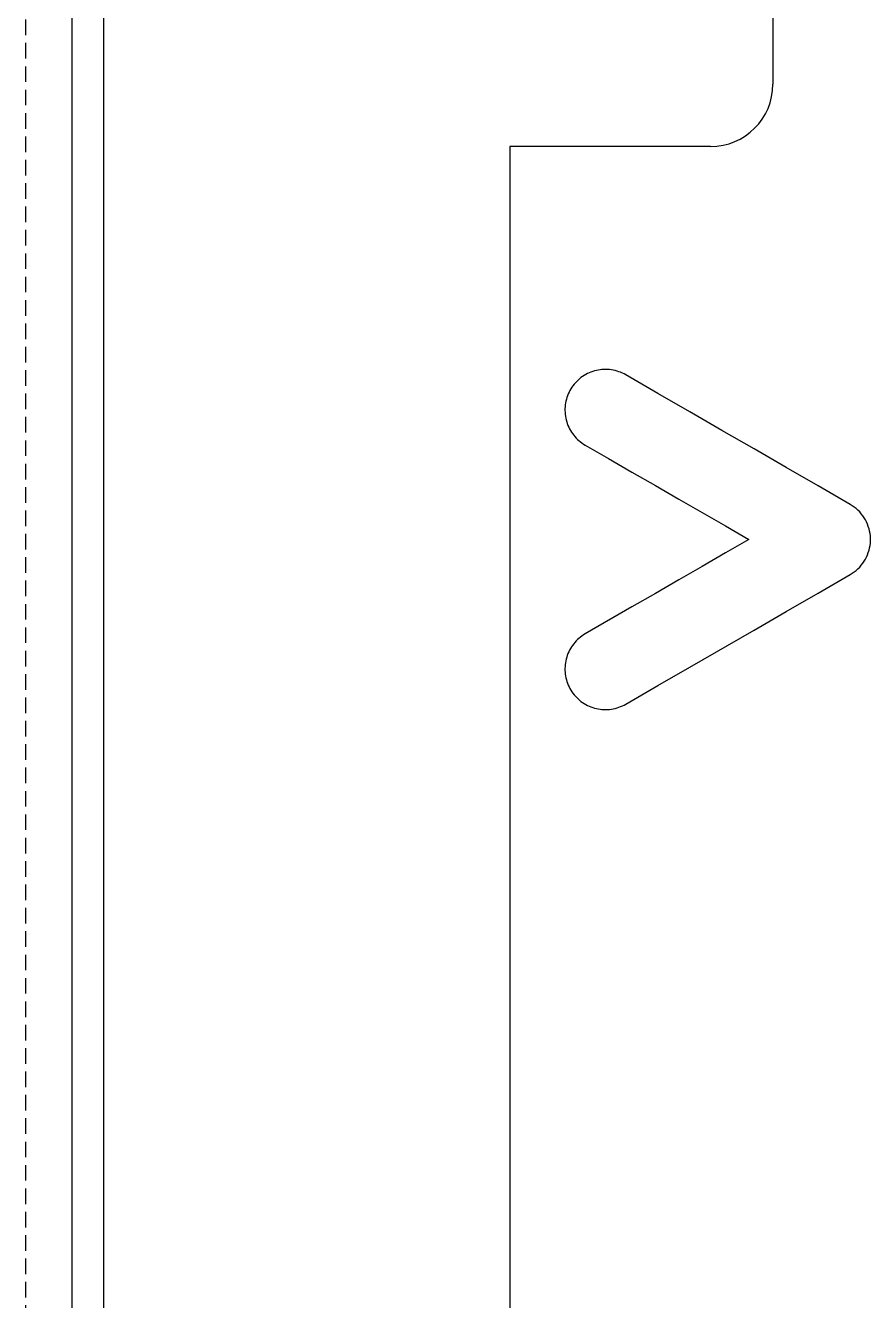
# Model space of a CAD drawing. Extents: x 0 to 290, y 0 to 931.
# Drawn here: x 145 to 172.1, y 788.31 to 829.21 of the extents above; entities that cross this region are included whole.
import ezdxf

# ---------------------------------------------------------------- set-up
doc = ezdxf.new("R2010")
doc.units = 0
doc.linetypes.add('DASHED', pattern=[0.75, 0.5, -0.25])
doc.layers.add('-15N-THT. THIẾT BỊ ĐÓNG MỞ', color=40, linetype='CONTINUOUS')

# ---------------------------------------------------------------- blocks, each defined once
blk = doc.blocks.new('06 - N - SC VSD ATV630D55~D90N4')
at = {"layer": '-15N-THT. THIẾT BỊ ĐÓNG MỞ', "color": 6, "linetype": 'DASHED'}
blk.add_line((0, 465.7), (0, -465.7), dxfattribs=at)
at = {"layer": '-15N-THT. THIẾT BỊ ĐÓNG MỞ'}
for p, q in [((1.5, 283.2), (1.5, 430.7)), ((2.5, 420.7), (2.5, 292.2)), ((23.97, 401.726), (23.97, 361.626)), ((23.97, 361.626), (23.97, 361.626)), ((15.531, 359.626), (15.531, 303.694)), ((21.97, 359.626), (15.531, 359.626)), ((15.531, 359.626), (15.531, 359.626)), ((21.97, 359.626), (21.97, 359.626)), ((17.815, 352.213), (17.767, 352.175)), ((17.864, 352.249), (17.815, 352.213)), ((17.915, 352.282), (17.864, 352.249)), ((17.968, 352.313), (17.915, 352.282)), ((18.022, 352.341), (17.968, 352.313)), ((18.077, 352.367), (18.022, 352.341)), ((18.133, 352.39), (18.077, 352.367)), ((18.191, 352.411), (18.133, 352.39)), ((18.249, 352.429), (18.191, 352.411)), ((18.308, 352.444), (18.249, 352.429)), ((18.368, 352.456), (18.308, 352.444)), ((18.428, 352.465), (18.368, 352.456)), ((18.488, 352.472), (18.428, 352.465)), ((18.549, 352.476), (18.488, 352.472)), ((18.61, 352.477), (18.549, 352.476)), ((18.671, 352.475), (18.61, 352.477)), ((18.732, 352.47), (18.671, 352.475)), ((18.792, 352.463), (18.732, 352.47)), ((18.852, 352.452), (18.792, 352.463)), ((18.912, 352.439), (18.852, 352.452)), ((18.971, 352.423), (18.912, 352.439)), ((19.029, 352.404), (18.971, 352.423)), ((19.086, 352.383), (19.029, 352.404)), ((19.142, 352.359), (19.086, 352.383)), ((19.197, 352.332), (19.142, 352.359)), ((19.25, 352.303), (19.197, 352.332)), ((20.279, 351.709), (19.25, 352.303)), ((19.25, 352.303), (19.25, 352.303)), ((17.459, 351.8), (17.431, 351.746)), ((17.49, 351.853), (17.459, 351.8)), ((17.523, 351.904), (17.49, 351.853)), ((17.558, 351.954), (17.523, 351.904)), ((17.595, 352.002), (17.558, 351.954)), ((17.635, 352.048), (17.595, 352.002)), ((17.677, 352.093), (17.635, 352.048)), ((17.721, 352.135), (17.677, 352.093)), ((17.767, 352.175), (17.721, 352.135)), ((17.319, 351.399), (17.31, 351.339)), ((17.331, 351.459), (17.319, 351.399)), ((17.346, 351.518), (17.331, 351.459)), ((17.363, 351.577), (17.346, 351.518)), ((17.383, 351.634), (17.363, 351.577)), ((17.406, 351.691), (17.383, 351.634)), ((17.431, 351.746), (17.406, 351.691)), ((21.307, 351.115), (20.279, 351.709)), ((17.301, 351.218), (17.3, 351.157)), ((17.3, 351.157), (17.303, 351.096)), ((17.304, 351.278), (17.301, 351.218)), ((17.303, 351.096), (17.308, 351.035)), ((17.31, 351.339), (17.304, 351.278)), ((17.308, 351.035), (17.316, 350.975)), ((17.316, 350.975), (17.327, 350.915)), ((22.336, 350.521), (21.307, 351.115)), ((17.327, 350.915), (17.34, 350.855)), ((17.34, 350.855), (17.357, 350.796)), ((17.357, 350.796), (17.376, 350.739)), ((17.376, 350.739), (17.398, 350.682)), ((17.398, 350.682), (17.423, 350.626)), ((17.423, 350.626), (17.45, 350.571)), ((17.45, 350.571), (17.479, 350.518)), ((17.479, 350.518), (17.511, 350.466)), ((17.511, 350.466), (17.546, 350.416)), ((17.546, 350.416), (17.583, 350.368)), ((17.583, 350.368), (17.622, 350.321)), ((17.622, 350.321), (17.663, 350.276)), ((17.663, 350.276), (17.706, 350.233)), ((17.706, 350.233), (17.751, 350.192)), ((17.751, 350.192), (17.799, 350.153)), ((17.799, 350.153), (17.847, 350.117)), ((23.364, 349.927), (22.336, 350.521)), ((17.847, 350.117), (17.898, 350.083)), ((17.898, 350.083), (17.95, 350.051)), ((17.95, 350.051), (18.7, 349.618)), ((17.95, 350.051), (17.95, 350.051)), ((24.393, 349.334), (23.364, 349.927)), ((18.7, 349.618), (19.45, 349.185)), ((25.421, 348.74), (24.393, 349.334)), ((19.45, 349.185), (20.2, 348.752)), ((20.2, 348.752), (20.95, 348.319)), ((26.45, 348.146), (25.421, 348.74)), ((20.95, 348.319), (21.7, 347.886)), ((26.516, 348.105), (26.45, 348.146)), ((26.45, 348.146), (26.45, 348.146)), ((26.58, 348.06), (26.516, 348.105)), ((21.7, 347.886), (22.45, 347.453)), ((26.641, 348.012), (26.58, 348.06)), ((26.698, 347.96), (26.641, 348.012)), ((26.753, 347.904), (26.698, 347.96)), ((26.804, 347.846), (26.753, 347.904)), ((26.852, 347.784), (26.804, 347.846)), ((26.896, 347.72), (26.852, 347.784)), ((26.935, 347.653), (26.896, 347.72)), ((22.45, 347.453), (23.2, 347.02)), ((26.971, 347.584), (26.935, 347.653)), ((27.003, 347.513), (26.971, 347.584)), ((27.03, 347.44), (27.003, 347.513)), ((27.053, 347.366), (27.03, 347.44)), ((27.072, 347.29), (27.053, 347.366)), ((27.085, 347.214), (27.072, 347.29)), ((23.2, 347.02), (22.45, 346.587)), ((23.2, 347.02), (23.2, 347.02)), ((27.095, 347.137), (27.085, 347.214)), ((27.085, 346.826), (27.095, 346.904)), ((27.099, 347.059), (27.095, 347.137)), ((27.095, 346.904), (27.099, 346.981)), ((27.099, 346.981), (27.099, 347.059)), ((22.45, 346.587), (21.7, 346.154)), ((26.971, 346.456), (27.003, 346.527)), ((27.003, 346.527), (27.03, 346.6)), ((27.03, 346.6), (27.053, 346.674)), ((27.053, 346.674), (27.072, 346.75)), ((27.072, 346.75), (27.085, 346.826)), ((21.7, 346.154), (20.95, 345.721)), ((26.641, 346.028), (26.698, 346.08)), ((26.698, 346.08), (26.753, 346.136)), ((26.753, 346.136), (26.804, 346.194)), ((26.804, 346.194), (26.852, 346.256)), ((26.852, 346.256), (26.896, 346.32)), ((26.896, 346.32), (26.935, 346.387)), ((26.935, 346.387), (26.971, 346.456)), ((20.95, 345.721), (20.2, 345.288)), ((25.421, 345.3), (26.45, 345.894)), ((26.45, 345.894), (26.516, 345.935)), ((26.45, 345.894), (26.45, 345.894)), ((26.516, 345.935), (26.58, 345.98)), ((26.58, 345.98), (26.641, 346.028)), ((20.2, 345.288), (19.45, 344.855)), ((24.393, 344.706), (25.421, 345.3)), ((19.45, 344.855), (17.95, 343.989)), ((23.364, 344.113), (24.393, 344.706)), ((21.307, 342.925), (23.364, 344.113)), ((17.546, 343.624), (17.511, 343.574)), ((17.583, 343.672), (17.546, 343.624)), ((17.622, 343.719), (17.583, 343.672)), ((17.663, 343.764), (17.622, 343.719)), ((17.706, 343.807), (17.663, 343.764)), ((17.751, 343.848), (17.706, 343.807)), ((17.799, 343.887), (17.751, 343.848)), ((17.847, 343.923), (17.799, 343.887)), ((17.898, 343.957), (17.847, 343.923)), ((17.95, 343.989), (17.898, 343.957)), ((17.95, 343.989), (17.95, 343.989)), ((17.357, 343.244), (17.34, 343.185)), ((17.376, 343.301), (17.357, 343.244)), ((17.398, 343.358), (17.376, 343.301)), ((17.423, 343.414), (17.398, 343.358)), ((17.45, 343.469), (17.423, 343.414)), ((17.479, 343.522), (17.45, 343.469)), ((17.511, 343.574), (17.479, 343.522)), ((17.303, 342.944), (17.3, 342.883)), ((17.3, 342.883), (17.301, 342.822)), ((17.301, 342.822), (17.304, 342.762)), ((17.308, 343.005), (17.303, 342.944)), ((17.316, 343.065), (17.308, 343.005)), ((17.327, 343.125), (17.316, 343.065)), ((17.34, 343.185), (17.327, 343.125)), ((20.279, 342.331), (21.307, 342.925)), ((17.304, 342.762), (17.31, 342.701)), ((17.31, 342.701), (17.319, 342.641)), ((17.319, 342.641), (17.331, 342.581)), ((17.331, 342.581), (17.346, 342.522)), ((17.346, 342.522), (17.363, 342.463)), ((17.363, 342.463), (17.383, 342.406)), ((17.383, 342.406), (17.406, 342.349)), ((17.406, 342.349), (17.431, 342.294)), ((17.431, 342.294), (17.459, 342.24)), ((17.459, 342.24), (17.49, 342.187)), ((17.49, 342.187), (17.523, 342.136)), ((17.523, 342.136), (17.558, 342.086)), ((17.558, 342.086), (17.595, 342.038)), ((17.595, 342.038), (17.635, 341.992)), ((17.635, 341.992), (17.677, 341.947)), ((19.25, 341.737), (20.279, 342.331)), ((17.677, 341.947), (17.721, 341.905)), ((17.721, 341.905), (17.767, 341.865)), ((17.767, 341.865), (17.815, 341.827)), ((17.815, 341.827), (17.864, 341.791)), ((17.864, 341.791), (17.915, 341.758)), ((17.915, 341.758), (17.968, 341.727)), ((17.968, 341.727), (18.022, 341.699)), ((18.022, 341.699), (18.077, 341.673)), ((18.077, 341.673), (18.133, 341.65)), ((18.133, 341.65), (18.191, 341.629)), ((18.191, 341.629), (18.249, 341.611)), ((18.249, 341.611), (18.308, 341.596)), ((18.308, 341.596), (18.368, 341.584)), ((18.368, 341.584), (18.428, 341.575)), ((18.428, 341.575), (18.488, 341.568)), ((18.488, 341.568), (18.549, 341.564)), ((18.549, 341.564), (18.61, 341.563)), ((18.61, 341.563), (18.671, 341.565)), ((18.671, 341.565), (18.732, 341.57)), ((18.732, 341.57), (18.792, 341.577)), ((18.792, 341.577), (18.852, 341.588)), ((18.852, 341.588), (18.912, 341.601)), ((18.912, 341.601), (18.971, 341.617)), ((18.971, 341.617), (19.029, 341.636)), ((19.029, 341.636), (19.086, 341.657)), ((19.086, 341.657), (19.142, 341.681)), ((19.142, 341.681), (19.197, 341.708)), ((19.197, 341.708), (19.25, 341.737)), ((19.25, 341.737), (19.25, 341.737))]:
    blk.add_line(p, q, dxfattribs=at)
blk.add_arc((21.97, 361.626), 2, 270, 0, dxfattribs=at)

msp = doc.modelspace()

# ---------------------------------------------------------------- block references
msp.add_blockref('06 - N - SC VSD ATV630D55~D90N4', (145, 465.7))

doc.saveas('drawing.dxf')
